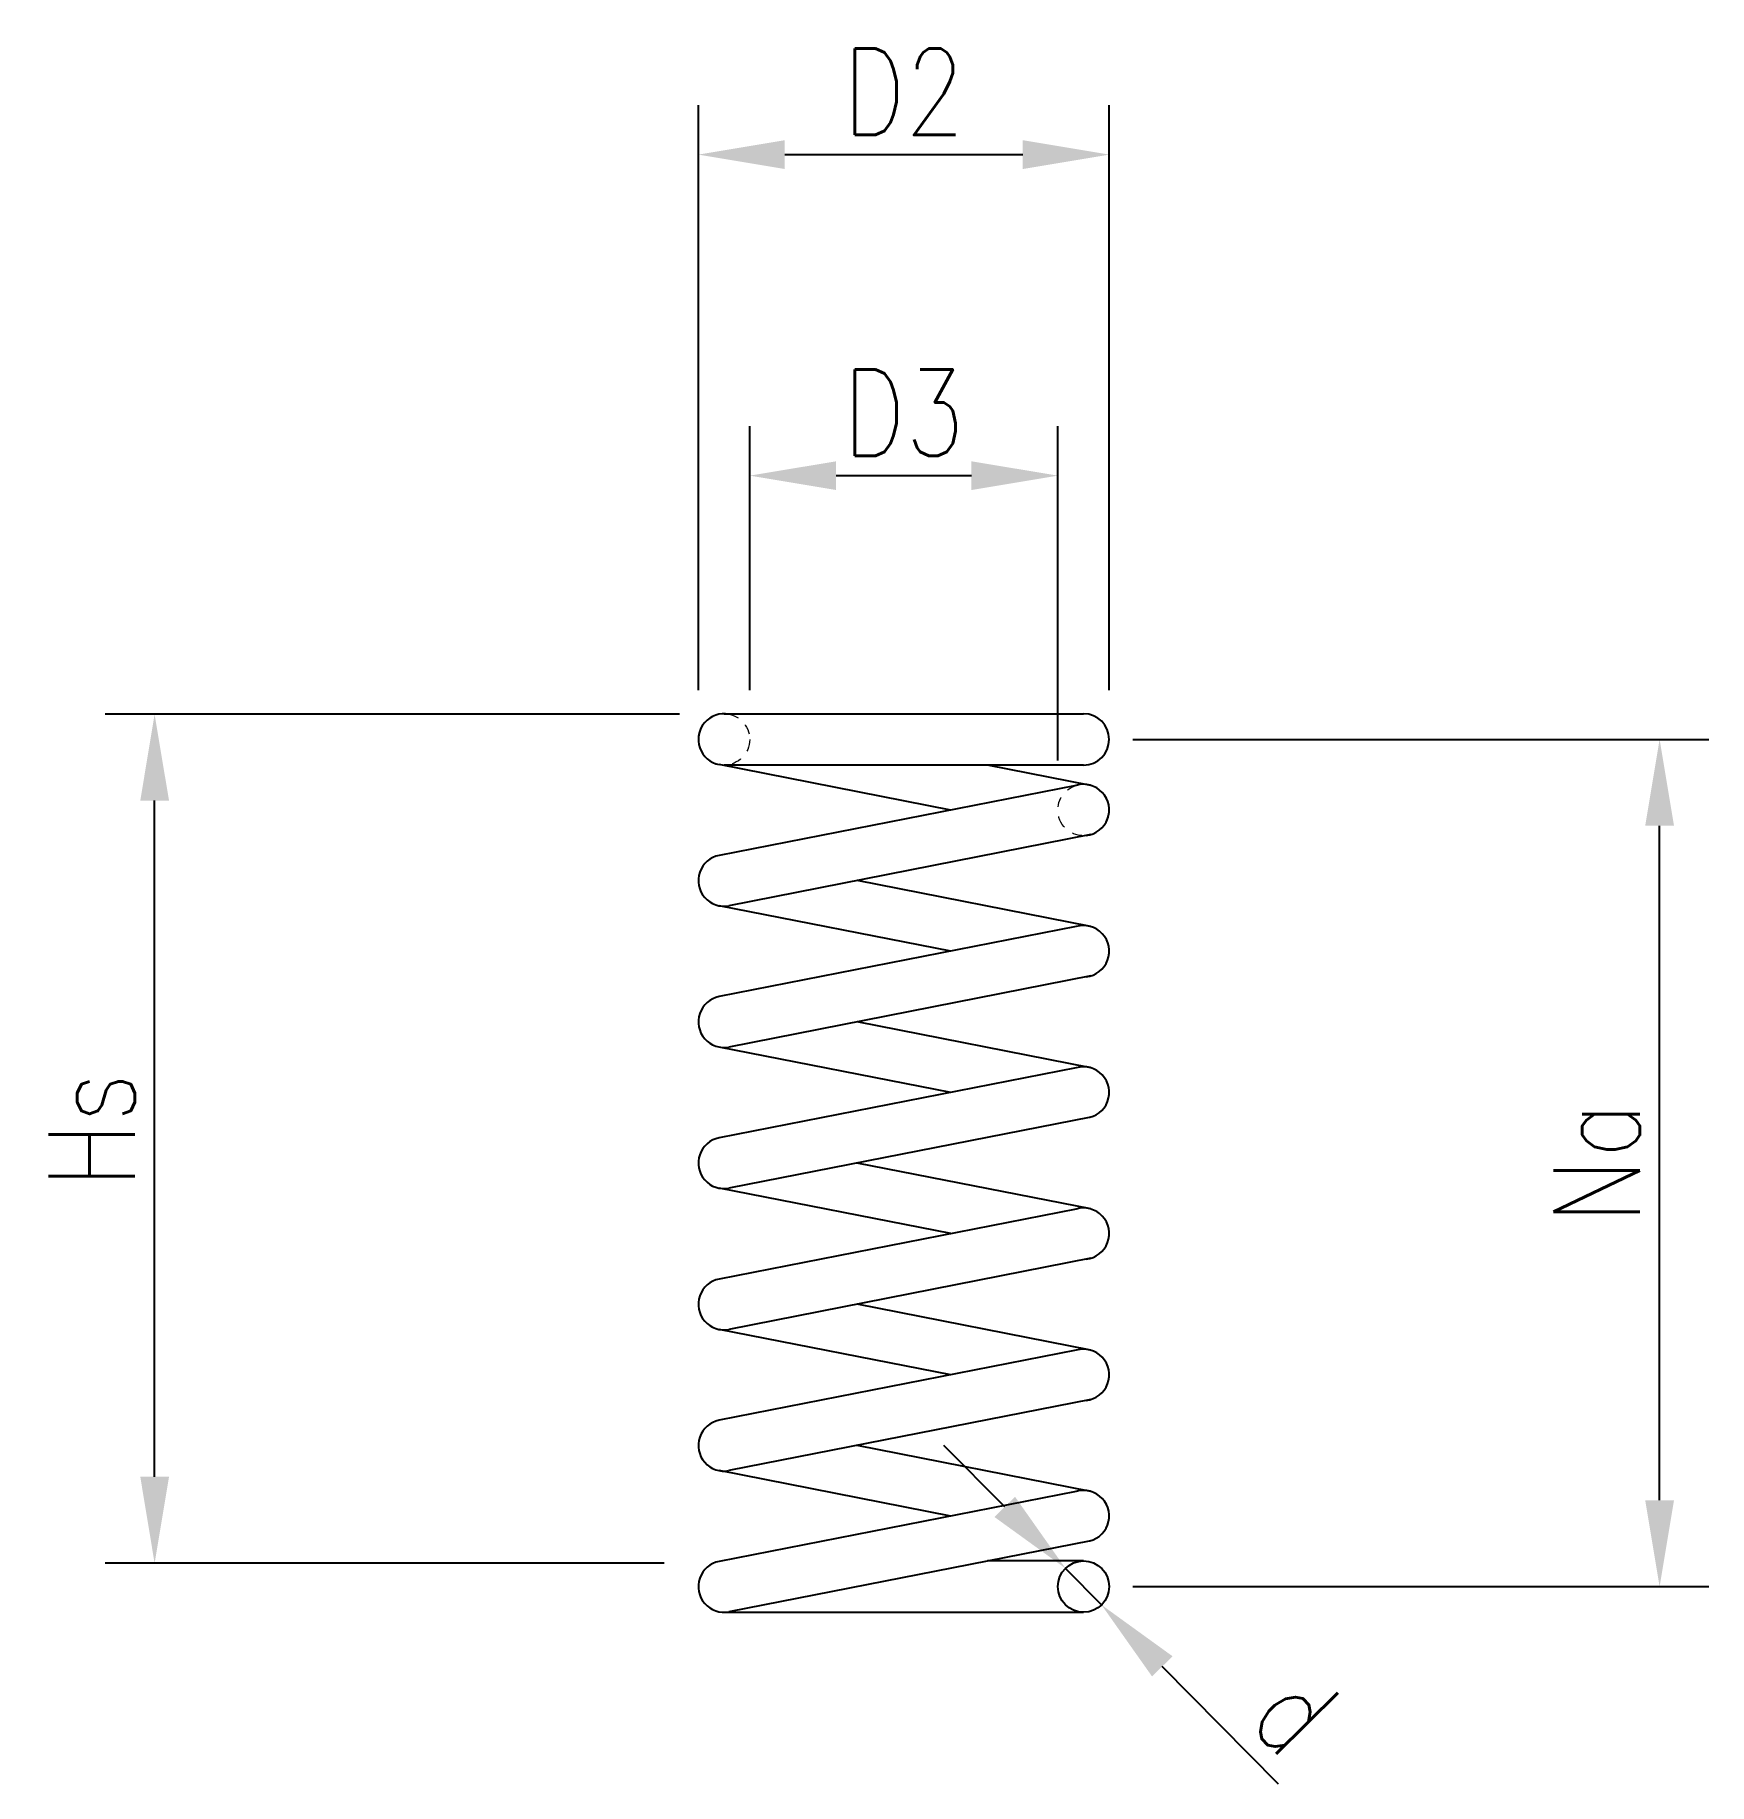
# Model space of a CAD drawing. Header units: millimetres. Extents: x 1676.6 to 1693.5, y 1283.7 to 1301.5.
import ezdxf

# ---------------------------------------------------------------- set-up
doc = ezdxf.new("R2010")
doc.units = ezdxf.units.MM
doc.linetypes.add('PHANTOMX2', pattern=[5, 2.5, -0.5, 0.5, -0.5, 0.5, -0.5])
doc.layers.add('phantom', color=6, linetype='PHANTOMX2', lineweight=9)
doc.styles.add('TEXT', font='romans.shx', dxfattribs={"width": 0.8, "bigfont": 'whgtxt.shx'})
doc.dimstyles.new('0.35-ISC', dxfattribs={"dimtxt": 0.875, "dimasz": 0.875, "dimexe": 0.5, "dimexo": 0.5, "dimgap": 0.2, "dimtad": 1, "dimdsep": 46, "dimtxsty": 'TEXT', "dimcen": 0.875, "dimclrt": 7, "dimadec": 0, "dimazin": 0, "dimtfac": 1, "dimtmove": 0, "dimatfit": 3, "dimfxl": 1, "dimarcsym": 0})
doc.dimstyles.new('0.35-ISC$0', dxfattribs={"dimtxt": 0.875, "dimasz": 0.875, "dimexe": 0.5, "dimexo": 0.5, "dimgap": 0.2, "dimtad": 1, "dimdec": 4, "dimzin": 9, "dimdsep": 46, "dimtxsty": 'TEXT', "dimcen": 0.875, "dimclrt": 7, "dimadec": 3, "dimazin": 2, "dimtm": 0.05, "dimtfac": 1, "dimtdec": 4, "dimtmove": 0, "dimatfit": 3, "dimfxl": 0.5, "dimarcsym": 0})

# ---------------------------------------------------------------- blocks, each defined once
blk = doc.blocks.new('*D13')
at = {"color": 0, "lineweight": -2, "transparency": 16777216}
for p, q in [((1683.284, 1294.823), (1683.284, 1300.745)), ((1687.444, 1294.823), (1687.444, 1300.745)), ((1684.159, 1300.245), (1686.569, 1300.245))]:
    blk.add_line(p, q, dxfattribs=at)
at = {"color": 0, "transparency": 16777216}
for points in [[(1684.159, 1300.391), (1684.159, 1300.099), (1683.284, 1300.245)], [(1686.569, 1300.391), (1686.569, 1300.099), (1687.444, 1300.245)]]:
    blk.add_solid(points, dxfattribs=at)
at = {"layer": 'Defpoints', "color": 0, "transparency": 16777216}
for p in [(1687.444, 1300.245), (1683.284, 1294.323), (1687.444, 1294.323)]:
    blk.add_point(p, dxfattribs=at)
at = {"color": 7, "transparency": 16777216, "insert": (1685.364, 1300.882), "char_height": 0.875, "attachment_point": 5, "style": 'TEXT'}
blk.add_mtext('D2', dxfattribs=at)
blk = doc.blocks.new('*D14')
at = {"color": 0, "lineweight": -2, "transparency": 16777216}
for p, q in [((1683.094, 1294.578), (1677.278, 1294.578)), ((1677.778, 1286.855), (1677.778, 1293.703)), ((1682.938, 1285.98), (1677.278, 1285.98))]:
    blk.add_line(p, q, dxfattribs=at)
at = {"color": 0, "transparency": 16777216}
for points in [[(1677.633, 1293.703), (1677.924, 1293.703), (1677.778, 1294.578)], [(1677.633, 1286.855), (1677.924, 1286.855), (1677.778, 1285.98)]]:
    blk.add_solid(points, dxfattribs=at)
at = {"layer": 'Defpoints', "color": 0, "transparency": 16777216}
for p in [(1677.778, 1294.578), (1683.594, 1294.578), (1683.438, 1285.98)]:
    blk.add_point(p, dxfattribs=at)
at = {"color": 7, "transparency": 16777216, "insert": (1677.141, 1290.365), "char_height": 0.875, "attachment_point": 5, "rotation": 90, "style": 'TEXT'}
blk.add_mtext('Hs', dxfattribs=at)
blk = doc.blocks.new('*D18')
at = {"color": 0, "lineweight": -2, "transparency": 16777216}
for p, q in [((1683.804, 1294.823), (1683.804, 1297.494)), ((1686.924, 1294.108), (1686.924, 1297.494)), ((1684.679, 1296.994), (1686.049, 1296.994))]:
    blk.add_line(p, q, dxfattribs=at)
at = {"color": 0, "transparency": 16777216}
for points in [[(1684.679, 1297.139), (1684.679, 1296.848), (1683.804, 1296.994)], [(1686.049, 1297.139), (1686.049, 1296.848), (1686.924, 1296.994)]]:
    blk.add_solid(points, dxfattribs=at)
at = {"layer": 'Defpoints', "color": 0, "transparency": 16777216}
for p in [(1686.924, 1296.994), (1683.804, 1294.323), (1686.924, 1293.608)]:
    blk.add_point(p, dxfattribs=at)
at = {"color": 7, "transparency": 16777216, "insert": (1685.364, 1297.631), "char_height": 0.875, "attachment_point": 5, "style": 'TEXT'}
blk.add_mtext('D3', dxfattribs=at)
blk = doc.blocks.new('*D15')
at = {"color": 0, "lineweight": -2, "transparency": 16777216}
for p, q in [((1687.684, 1294.323), (1693.517, 1294.323)), ((1693.017, 1286.618), (1693.017, 1293.448)), ((1687.684, 1285.743), (1693.517, 1285.743))]:
    blk.add_line(p, q, dxfattribs=at)
at = {"color": 0, "transparency": 16777216}
for points in [[(1692.871, 1293.448), (1693.163, 1293.448), (1693.017, 1294.323)], [(1692.871, 1286.618), (1693.163, 1286.618), (1693.017, 1285.743)]]:
    blk.add_solid(points, dxfattribs=at)
at = {"layer": 'Defpoints', "color": 0, "transparency": 16777216}
for p in [(1687.184, 1294.323), (1693.017, 1294.323), (1687.184, 1285.743)]:
    blk.add_point(p, dxfattribs=at)
at = {"color": 7, "transparency": 16777216, "insert": (1692.38, 1290.033), "char_height": 0.875, "attachment_point": 5, "rotation": 90, "style": 'TEXT'}
blk.add_mtext('Na', dxfattribs=at)
blk = doc.blocks.new('*D16')
at = {"color": 0, "lineweight": -2, "transparency": 16777216}
for p, q in [((1686.386, 1286.55), (1685.771, 1287.172)), ((1687.001, 1285.928), (1687.366, 1285.558)), ((1689.159, 1283.744), (1687.981, 1284.935))]:
    blk.add_line(p, q, dxfattribs=at)
at = {"color": 0, "transparency": 16777216}
for points in [[(1686.49, 1286.653), (1686.282, 1286.448), (1687.001, 1285.928)], [(1688.085, 1285.038), (1687.878, 1284.833), (1687.366, 1285.558)]]:
    blk.add_solid(points, dxfattribs=at)
at = {"layer": 'Defpoints', "color": 0, "transparency": 16777216}
for p in [(1687.001, 1285.928), (1687.366, 1285.558)]:
    blk.add_point(p, dxfattribs=at)
at = {"color": 7, "transparency": 16777216, "insert": (1689.331, 1284.476), "char_height": 0.875, "attachment_point": 5, "rotation": 314.6571, "style": 'TEXT'}
blk.add_mtext('d', dxfattribs=at)
blk = doc.blocks.new('124-HSDDH')
for p, q in [((1061.1362, 511.6339), (1062.5362, 511.6339)), ((1062.0189, 511.2589), (1061.1169, 511.4357)), ((1062.5362, 511.4339), (1061.1362, 511.4339)), ((1062.5642, 511.3548), (1062.1626, 511.4339)), ((1062.5078, 511.3547), (1061.1169, 511.082)), ((1062.5642, 511.1629), (1061.1555, 510.8857)), ((1062.5642, 510.8048), (1061.6543, 510.9839)), ((1062.0189, 510.7089), (1061.1169, 510.8857)), ((1062.5078, 510.8047), (1061.1169, 510.532)), ((1062.5642, 510.6129), (1061.1555, 510.3357)), ((1062.5642, 510.2548), (1061.6543, 510.4339)), ((1062.0189, 510.1589), (1061.1169, 510.3357)), ((1062.5078, 510.2547), (1061.1169, 509.982)), ((1062.5642, 510.0629), (1061.1555, 509.7857)), ((1062.5642, 509.7048), (1061.6543, 509.8839)), ((1062.0189, 509.6089), (1061.1169, 509.7857)), ((1062.5078, 509.7047), (1061.1169, 509.432)), ((1062.5642, 509.5129), (1061.1555, 509.2357)), ((1062.5642, 509.1548), (1061.6543, 509.3339)), ((1062.0189, 509.0589), (1061.1169, 509.2357)), ((1062.5078, 509.1547), (1061.1169, 508.882)), ((1062.5642, 508.9629), (1061.1555, 508.6857)), ((1062.5642, 508.6048), (1061.6543, 508.7839)), ((1062.0189, 508.5089), (1061.1169, 508.6857)), ((1062.5078, 508.6047), (1061.1169, 508.332)), ((1062.5642, 508.4129), (1061.1555, 508.1357)), ((1062.5362, 508.3339), (1062.1626, 508.3339)), ((1061.1362, 508.1339), (1062.5362, 508.1339))]:
    blk.add_line(p, q)
blk.add_circle((1062.5362, 508.2339), 0.1)
for centre, start, end in [((1061.1362, 511.5339), 78.8708, 258.90479), ((1062.5362, 511.5339), 270, 90), ((1062.5362, 511.2589), 275.9872, 106.49643), ((1061.1362, 510.9839), 101.09521, 281.1292), ((1062.5362, 510.7089), 275.9872, 106.49643), ((1061.1362, 510.4339), 101.09521, 281.1292), ((1062.5362, 510.1589), 275.9872, 106.49643), ((1061.1362, 509.8839), 101.09521, 281.1292), ((1062.5362, 509.6089), 275.9872, 106.49643), ((1061.1362, 509.3339), 101.09521, 281.1292), ((1062.5362, 509.0589), 275.9872, 106.49643), ((1061.1362, 508.7839), 101.09521, 281.1292), ((1062.5362, 508.5089), 275.9872, 106.49643), ((1061.1362, 508.2339), 101.09521, 281.1292)]:
    blk.add_arc(centre, 0.1, start, end)
blk = doc.blocks.new('*D19')
at = {"color": 0, "lineweight": -2, "transparency": 16777216}
for p, q in [((1683.804, 1294.823), (1683.804, 1297.494)), ((1686.924, 1294.108), (1686.924, 1297.494)), ((1684.679, 1296.994), (1686.049, 1296.994))]:
    blk.add_line(p, q, dxfattribs=at)
at = {"color": 0, "transparency": 16777216}
for points in [[(1684.679, 1297.139), (1684.679, 1296.848), (1683.804, 1296.994)], [(1686.049, 1297.139), (1686.049, 1296.848), (1686.924, 1296.994)]]:
    blk.add_solid(points, dxfattribs=at)
at = {"layer": 'Defpoints', "color": 0, "transparency": 16777216}
for p in [(1686.924, 1296.994), (1683.804, 1294.323), (1686.924, 1293.608)]:
    blk.add_point(p, dxfattribs=at)
at = {"color": 7, "transparency": 16777216, "insert": (1685.364, 1297.631), "char_height": 0.875, "attachment_point": 5, "style": 'TEXT'}
blk.add_mtext('D3', dxfattribs=at)

msp = doc.modelspace()

# ---------------------------------------------------------------- linework, layer by layer
at = {"layer": 'phantom', "ltscale": 0.05}
for centre in [(1683.54368, 1294.32268), (1683.54368, 1294.32268), (1687.18368, 1293.60768), (1687.18368, 1293.60768)]:
    msp.add_circle(centre, 0.26, dxfattribs=at)

# ---------------------------------------------------------------- block references
at = {"color": 2, "xscale": 2.6, "yscale": 2.6, "zscale": 2.6, "rotation": 1.27374048609063e-08}
msp.add_blockref('124-HSDDH', (-1075.41041, -35.66534), dxfattribs=at)

# ---------------------------------------------------------------- dimensions: what is measured, and where the dimension line sits
at = {"color": 5}
for base, p1, p2, angle, text, picture, middle in [((1687.44368, 1300.24481), (1683.28368, 1294.32268), (1687.44368, 1294.32268), 0, 'D2', '*D13', (1685.36368, 1300.88231)), ((1686.92368, 1296.99353), (1683.80368, 1294.32268), (1686.92368, 1293.60768), 0, 'D3', '*D18', (1685.36368, 1297.63103)), ((1686.92368, 1296.99353), (1683.80368, 1294.32268), (1686.92368, 1293.60768), 0, 'D3', '*D19', (1685.36368, 1297.63103)), ((1693.01729, 1294.32268), (1687.18368, 1285.74268), (1687.18368, 1294.32268), 90, 'Na', '*D15', (1692.37979, 1290.03268))]:
    dim = msp.add_linear_dim(base=base, p1=p1, p2=p2, angle=angle, text=text, dimstyle='0.35-ISC$0', dxfattribs=at)
    dim.commit()
    dim.dimension.update_dxf_attribs({"geometry": picture, "text_midpoint": middle})
dim = msp.add_linear_dim(base=(1677.77849, 1294.57779), p1=(1683.43769, 1285.9801), p2=(1683.59387, 1294.57779), angle=90, text='Hs', dimstyle='0.35-ISC$0', dxfattribs=at)
dim.commit()
dim.dimension.update_dxf_attribs({"geometry": '*D14', "text_midpoint": (1677.77849, 1290.36454), "dimtype": 160})
dim = msp.add_diameter_dim_2p(p1=(1687.00094, 1285.92763), p2=(1687.36643, 1285.55774), text='d', dimstyle='0.35-ISC', dxfattribs=at)
dim.commit()
dim.dimension.update_dxf_attribs({"geometry": '*D16', "text_midpoint": (1689.33105, 1284.47646)})

doc.saveas('drawing.dxf')
